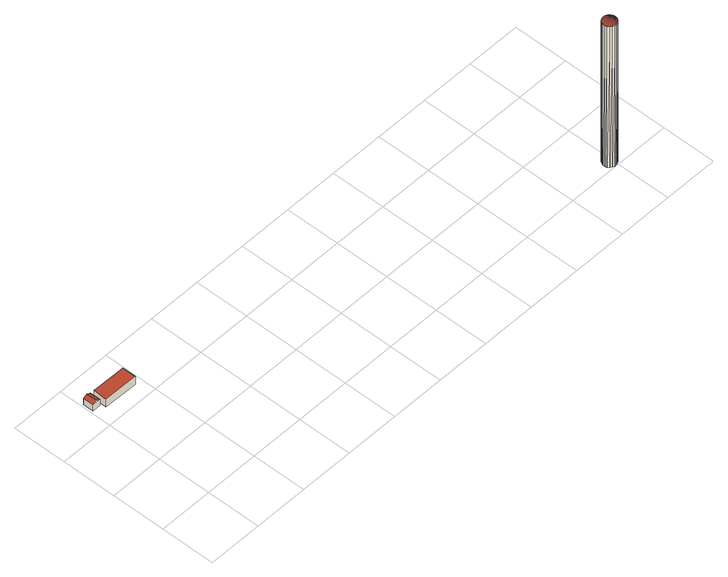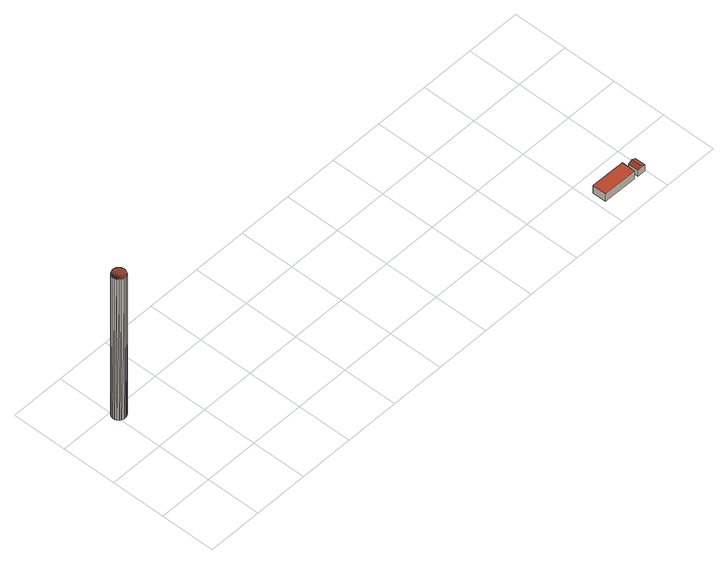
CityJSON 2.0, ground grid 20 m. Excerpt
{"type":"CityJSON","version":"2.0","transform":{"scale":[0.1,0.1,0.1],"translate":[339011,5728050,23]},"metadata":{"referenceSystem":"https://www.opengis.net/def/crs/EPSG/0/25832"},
"CityObjects":{
"building1":{"type":"Building","attributes":{"Geometrietyp2DReferenz":"3000","Gemeindeschluessel":"05170048","function":"31001_2723","roofType":"3100","measuredHeight":3.42},"geometry":[{"type":"Solid","lod":"2","boundaries":[[[[0,1,2,3]],[[4,5,1,0]],[[6,7,5,4]],[[3,2,7,6]],[[0,8,4]],[[6,9,3]],[[3,9,8,0]],[[4,8,9,6]],[[1,5,7,2]]]],"semantics":{"surfaces":[{"type":"WallSurface"},{"type":"RoofSurface"},{"type":"GroundSurface"}],"values":[[0,0,0,0,0,0,1,1,2]]}}]},
"building2":{"type":"Building","attributes":{"Geometrietyp2DReferenz":"3000","Gemeindeschluessel":"05170048","function":"51009_1610","roofType":"1000","measuredHeight":3.32},"geometry":[{"type":"Solid","lod":"2","boundaries":[[[[10,11,12,13]],[[14,15,11,10]],[[16,17,15,14]],[[13,12,17,16]],[[14,10,13,16]],[[11,15,17,12]]]],"semantics":{"surfaces":[{"type":"WallSurface"},{"type":"RoofSurface"},{"type":"GroundSurface"}],"values":[[0,0,0,0,1,2]]}}]},
"building3":{"type":"Building","attributes":{"Geometrietyp2DReferenz":"1000","Gemeindeschluessel":"05170048","function":"51002_1251","roofType":"1000","measuredHeight":61.94},"geometry":[{"type":"Solid","lod":"2","boundaries":[[[[18,19,20]],[[19,21,20]],[[22,23,18]],[[23,19,18]],[[24,25,22]],[[25,23,22]],[[26,27,24]],[[27,25,24]],[[28,29,26]],[[29,27,26]],[[30,31,28]],[[31,29,28]],[[32,33,30]],[[33,31,30]],[[34,35,32]],[[35,33,32]],[[36,37,34]],[[37,35,34]],[[38,39,36]],[[39,37,36]],[[40,41,38]],[[41,39,38]],[[42,43,40]],[[43,41,40]],[[44,45,42]],[[45,43,42]],[[46,47,44]],[[47,45,44]],[[48,49,46]],[[49,47,46]],[[50,51,48]],[[51,49,48]],[[52,53,50]],[[53,51,50]],[[54,55,52]],[[55,53,52]],[[56,57,54]],[[57,55,54]],[[20,21,56]],[[21,57,56]],[[57,21,55]],[[21,19,55]],[[19,23,55]],[[23,25,55]],[[25,27,55]],[[27,29,55]],[[29,31,55]],[[31,33,55]],[[33,35,55]],[[35,37,55]],[[37,39,55]],[[39,41,55]],[[41,43,55]],[[43,45,55]],[[45,47,55]],[[47,49,55]],[[49,51,55]],[[51,53,55]],[[20,56,18]],[[56,54,18]],[[54,52,18]],[[52,50,18]],[[50,48,18]],[[48,46,18]],[[46,44,18]],[[44,42,18]],[[42,40,18]],[[40,38,18]],[[38,36,18]],[[36,34,18]],[[34,32,18]],[[32,30,18]],[[30,28,18]],[[28,26,18]],[[26,24,18]],[[24,22,18]]]],"semantics":{"surfaces":[{"type":"WallSurface"},{"type":"GroundSurface"},{"type":"RoofSurface"}],"values":[[0,0,0,0,0,0,0,0,0,0,0,0,0,0,0,0,0,0,0,0,0,0,0,0,0,0,0,0,0,0,0,0,0,0,0,0,0,0,0,0,1,1,1,1,1,1,1,1,1,1,1,1,1,1,1,1,1,1,2,2,2,2,2,2,2,2,2,2,2,2,2,2,2,2,2,2]]}}]}
},
"vertices":[
[37,474,32],[37,474,6],[37,513,6],[37,513,32],[7,474,32],[7,474,6],[7,513,32],[7,513,6],[22,474,40],[22,513,40],
[174,457,35],[174,457,1],[175,508,1],[175,508,35],[48,459,35],[48,459,1],[49,510,35],[49,510,1],
[1813,30,624],[1813,30,5],[1811,37,624],[1811,37,5],[1813,22,624],[1813,22,5],[1811,15,624],[1811,15,5],[1806,8,624],[1806,8,5],[1800,4,624],[1800,4,5],[1792,1,624],[1792,1,5],[1784,1,624],[1784,1,5],[1777,4,624],[1777,4,5],[1771,8,624],[1771,8,5],[1766,15,624],[1766,15,5],[1764,22,624],[1764,22,5],[1764,30,624],[1764,30,5],[1766,37,624],[1766,37,5],[1771,44,624],[1771,44,5],[1777,48,624],[1777,48,5],[1784,51,624],[1784,51,5],[1792,51,624],[1792,51,5],[1800,48,624],[1800,48,5],[1806,44,624],[1806,44,5]
]}
